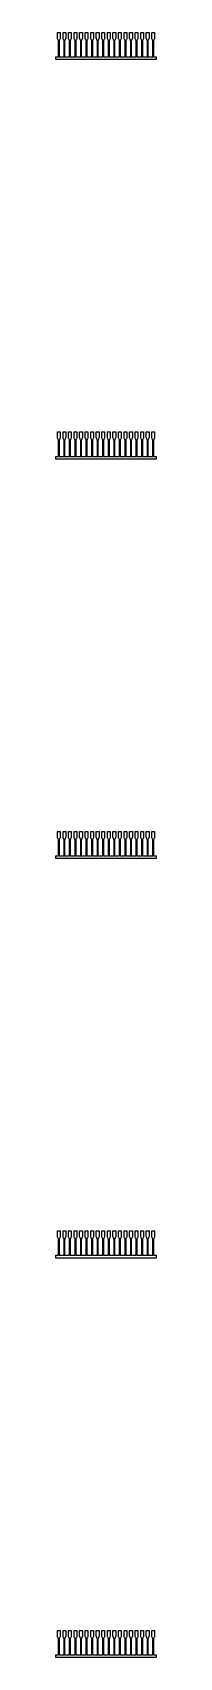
# Model space of a CAD drawing. Header units: millimetres. Extents: x -41.5 to 41.5, y -30.5 to 35.3.
# Drawn here: x -14.74 to -12.93, y 5.76 to 35.25 of the extents above; entities that cross this region are included whole.
import ezdxf

# ---------------------------------------------------------------- set-up
doc = ezdxf.new("R2010")
doc.units = ezdxf.units.MM

msp = doc.modelspace()

# ---------------------------------------------------------------- linework, layer by layer
for points in [[(-14.559, 35.155, -0.147007), (-14.568, 35.127, 0.034978), (-14.575, 35.115, 0.111457), (-14.579, 35.093), (-14.579, 34.812), (-14.489, 34.812), (-14.489, 35.093, 0.111457), (-14.494, 35.115, 0.034978), (-14.501, 35.127, -0.147007), (-14.509, 35.155), (-14.509, 35.255), (-14.459, 35.255), (-14.459, 35.155, -0.147007), (-14.467, 35.127, 0.034978), (-14.474, 35.115, 0.111457), (-14.479, 35.093), (-14.479, 34.812), (-14.389, 34.812), (-14.389, 35.093, 0.111457), (-14.393, 35.115, 0.034978), (-14.4, 35.127, -0.147007), (-14.409, 35.155), (-14.409, 35.255), (-14.359, 35.255), (-14.359, 35.155, -0.147007), (-14.367, 35.127, 0.034978), (-14.374, 35.115, 0.111457), (-14.379, 35.093), (-14.379, 34.812), (-14.288, 34.812), (-14.288, 35.093, 0.111457), (-14.293, 35.115, 0.034978), (-14.3, 35.127, -0.147007), (-14.308, 35.155), (-14.308, 35.255), (-14.258, 35.255), (-14.258, 35.155, -0.147007), (-14.266, 35.127, 0.034978), (-14.273, 35.115, 0.111457), (-14.278, 35.093), (-14.278, 34.812), (-14.188, 34.812), (-14.188, 35.093, 0.111457), (-14.193, 35.115, 0.034978), (-14.199, 35.127, -0.147007), (-14.208, 35.155), (-14.208, 35.255), (-14.158, 35.255), (-14.158, 35.155, -0.147007), (-14.166, 35.127, 0.034978), (-14.173, 35.115, 0.111457), (-14.178, 35.093), (-14.178, 34.812), (-14.088, 34.812), (-14.088, 35.093, 0.111457), (-14.092, 35.115, 0.034978), (-14.099, 35.127, -0.147007), (-14.108, 35.155), (-14.108, 35.255), (-14.058, 35.255), (-14.058, 35.155, -0.147007), (-14.066, 35.127, 0.034978), (-14.073, 35.115, 0.111457), (-14.078, 35.093), (-14.078, 34.812), (-13.987, 34.812), (-13.987, 35.093, 0.111457), (-13.992, 35.115, 0.034978), (-13.999, 35.127, -0.147007), (-14.007, 35.155), (-14.007, 35.255), (-13.957, 35.255), (-13.957, 35.155, -0.147007), (-13.965, 35.127, 0.034978), (-13.972, 35.115, 0.111457), (-13.977, 35.093), (-13.977, 34.812), (-13.887, 34.812), (-13.887, 35.093, 0.111457), (-13.891, 35.115, 0.034978), (-13.898, 35.127, -0.147007), (-13.907, 35.155), (-13.907, 35.255), (-13.857, 35.255), (-13.857, 35.155, -0.147007), (-13.865, 35.127, 0.034978), (-13.872, 35.115, 0.111457), (-13.877, 35.093), (-13.877, 34.812), (-13.786, 34.812), (-13.786, 35.093, 0.111457), (-13.791, 35.115, 0.034978), (-13.798, 35.127, -0.147007), (-13.806, 35.155), (-13.806, 35.255), (-13.756, 35.255), (-13.756, 35.155, -0.147007), (-13.764, 35.127, 0.034978), (-13.771, 35.115, 0.111457), (-13.776, 35.093), (-13.776, 34.812), (-13.686, 34.812), (-13.686, 35.093, 0.111457), (-13.691, 35.115, 0.034978), (-13.697, 35.127, -0.147007), (-13.706, 35.155), (-13.706, 35.255), (-13.656, 35.255), (-13.656, 35.155, -0.147007), (-13.664, 35.127, 0.034978), (-13.671, 35.115, 0.111457), (-13.676, 35.093), (-13.676, 34.812), (-13.585, 34.812), (-13.585, 35.093, 0.111457), (-13.59, 35.115, 0.034978), (-13.597, 35.127, -0.147007), (-13.605, 35.155), (-13.605, 35.255), (-13.555, 35.255), (-13.555, 35.155, -0.147007), (-13.564, 35.127, 0.034978), (-13.57, 35.115, 0.111457), (-13.575, 35.093), (-13.575, 34.812), (-13.485, 34.812), (-13.485, 35.093, 0.111457), (-13.49, 35.115, 0.034978), (-13.497, 35.127, -0.147007), (-13.505, 35.155), (-13.505, 35.255), (-13.455, 35.255), (-13.455, 35.155, -0.147007), (-13.463, 35.127, 0.034978), (-13.47, 35.115, 0.111457), (-13.475, 35.093), (-13.475, 34.812), (-13.385, 34.812), (-13.385, 35.093, 0.111457), (-13.39, 35.115, 0.034978), (-13.396, 35.127, -0.147007), (-13.405, 35.155), (-13.405, 35.255), (-13.355, 35.255), (-13.355, 35.155, -0.147007), (-13.363, 35.127, 0.034978), (-13.37, 35.115, 0.111457), (-13.375, 35.093), (-13.375, 34.812), (-13.284, 34.812), (-13.284, 35.093, 0.111457), (-13.289, 35.115, 0.034978), (-13.296, 35.127, -0.147007), (-13.304, 35.155), (-13.304, 35.255), (-13.254, 35.255), (-13.254, 35.155, -0.147007), (-13.263, 35.127, 0.034978), (-13.269, 35.115, 0.111457), (-13.274, 35.093), (-13.274, 34.812), (-13.184, 34.812), (-13.184, 35.093, 0.111457), (-13.189, 35.115, 0.034978), (-13.196, 35.127, -0.147007), (-13.204, 35.155), (-13.204, 35.255), (-13.154, 35.255), (-13.154, 35.155, -0.147007), (-13.162, 35.127, 0.034978), (-13.169, 35.115, 0.111457), (-13.174, 35.093), (-13.174, 34.812), (-13.083, 34.812), (-13.083, 35.093, 0.111457), (-13.088, 35.115, 0.034978), (-13.095, 35.127, -0.147007), (-13.103, 35.155), (-13.103, 35.255), (-13.053, 35.255), (-13.053, 35.155, -0.147007), (-13.062, 35.127, 0.034978), (-13.069, 35.115, 0.111457), (-13.073, 35.093), (-13.073, 34.812), (-12.983, 34.812), (-12.983, 35.093, 0.111457), (-12.988, 35.115, 0.034978), (-12.995, 35.127, -0.147007), (-13.003, 35.155), (-13.003, 35.255), (-12.953, 35.255), (-12.953, 35.155, -0.147007), (-12.961, 35.127, 0.034978), (-12.968, 35.115, 0.111457), (-12.973, 35.093), (-12.973, 34.812), (-12.972, 34.812), (-12.925, 34.812), (-12.925, 34.762), (-14.737, 34.762), (-14.737, 34.812), (-14.69, 34.812), (-14.69, 35.093, 0.111457), (-14.695, 35.115, 0.034978), (-14.702, 35.127, -0.147007), (-14.71, 35.155), (-14.71, 35.255), (-14.66, 35.255), (-14.66, 35.155, -0.147007), (-14.668, 35.127, 0.034978), (-14.675, 35.115, 0.111457), (-14.68, 35.093), (-14.68, 34.812), (-14.589, 34.812), (-14.589, 35.093, 0.111457), (-14.594, 35.115, 0.034978), (-14.601, 35.127, -0.147007), (-14.609, 35.155), (-14.609, 35.255), (-14.559, 35.255)], [(-14.559, 27.905, -0.147007), (-14.568, 27.878, 0.034978), (-14.575, 27.865, 0.111457), (-14.579, 27.844), (-14.579, 27.563), (-14.489, 27.563), (-14.489, 27.844, 0.111457), (-14.494, 27.865, 0.034978), (-14.501, 27.878, -0.147007), (-14.509, 27.905), (-14.509, 28.005), (-14.459, 28.005), (-14.459, 27.905, -0.147007), (-14.467, 27.878, 0.034978), (-14.474, 27.865, 0.111457), (-14.479, 27.844), (-14.479, 27.563), (-14.389, 27.563), (-14.389, 27.844, 0.111457), (-14.393, 27.865, 0.034978), (-14.4, 27.878, -0.147007), (-14.409, 27.905), (-14.409, 28.005), (-14.359, 28.005), (-14.359, 27.905, -0.147007), (-14.367, 27.878, 0.034978), (-14.374, 27.865, 0.111457), (-14.379, 27.844), (-14.379, 27.563), (-14.288, 27.563), (-14.288, 27.844, 0.111457), (-14.293, 27.865, 0.034978), (-14.3, 27.878, -0.147007), (-14.308, 27.905), (-14.308, 28.005), (-14.258, 28.005), (-14.258, 27.905, -0.147007), (-14.266, 27.878, 0.034978), (-14.273, 27.865, 0.111457), (-14.278, 27.844), (-14.278, 27.563), (-14.188, 27.563), (-14.188, 27.844, 0.111457), (-14.193, 27.865, 0.034978), (-14.199, 27.878, -0.147007), (-14.208, 27.905), (-14.208, 28.005), (-14.158, 28.005), (-14.158, 27.905, -0.147007), (-14.166, 27.878, 0.034978), (-14.173, 27.865, 0.111457), (-14.178, 27.844), (-14.178, 27.563), (-14.088, 27.563), (-14.088, 27.844, 0.111457), (-14.092, 27.865, 0.034978), (-14.099, 27.878, -0.147007), (-14.108, 27.905), (-14.108, 28.005), (-14.058, 28.005), (-14.058, 27.905, -0.147007), (-14.066, 27.878, 0.034978), (-14.073, 27.865, 0.111457), (-14.078, 27.844), (-14.078, 27.563), (-13.987, 27.563), (-13.987, 27.844, 0.111457), (-13.992, 27.865, 0.034978), (-13.999, 27.878, -0.147007), (-14.007, 27.905), (-14.007, 28.005), (-13.957, 28.005), (-13.957, 27.905, -0.147007), (-13.965, 27.878, 0.034978), (-13.972, 27.865, 0.111457), (-13.977, 27.844), (-13.977, 27.563), (-13.887, 27.563), (-13.887, 27.844, 0.111457), (-13.891, 27.865, 0.034978), (-13.898, 27.878, -0.147007), (-13.907, 27.905), (-13.907, 28.005), (-13.857, 28.005), (-13.857, 27.905, -0.147007), (-13.865, 27.878, 0.034978), (-13.872, 27.865, 0.111457), (-13.877, 27.844), (-13.877, 27.563), (-13.786, 27.563), (-13.786, 27.844, 0.111457), (-13.791, 27.865, 0.034978), (-13.798, 27.878, -0.147007), (-13.806, 27.905), (-13.806, 28.005), (-13.756, 28.005), (-13.756, 27.905, -0.147007), (-13.764, 27.878, 0.034978), (-13.771, 27.865, 0.111457), (-13.776, 27.844), (-13.776, 27.563), (-13.686, 27.563), (-13.686, 27.844, 0.111457), (-13.691, 27.865, 0.034978), (-13.697, 27.878, -0.147007), (-13.706, 27.905), (-13.706, 28.005), (-13.656, 28.005), (-13.656, 27.905, -0.147007), (-13.664, 27.878, 0.034978), (-13.671, 27.865, 0.111457), (-13.676, 27.844), (-13.676, 27.563), (-13.585, 27.563), (-13.585, 27.844, 0.111457), (-13.59, 27.865, 0.034978), (-13.597, 27.878, -0.147007), (-13.605, 27.905), (-13.605, 28.005), (-13.555, 28.005), (-13.555, 27.905, -0.147007), (-13.564, 27.878, 0.034978), (-13.57, 27.865, 0.111457), (-13.575, 27.844), (-13.575, 27.563), (-13.485, 27.563), (-13.485, 27.844, 0.111457), (-13.49, 27.865, 0.034978), (-13.497, 27.878, -0.147007), (-13.505, 27.905), (-13.505, 28.005), (-13.455, 28.005), (-13.455, 27.905, -0.147007), (-13.463, 27.878, 0.034978), (-13.47, 27.865, 0.111457), (-13.475, 27.844), (-13.475, 27.563), (-13.385, 27.563), (-13.385, 27.844, 0.111457), (-13.39, 27.865, 0.034978), (-13.396, 27.878, -0.147007), (-13.405, 27.905), (-13.405, 28.005), (-13.355, 28.005), (-13.355, 27.905, -0.147007), (-13.363, 27.878, 0.034978), (-13.37, 27.865, 0.111457), (-13.375, 27.844), (-13.375, 27.563), (-13.284, 27.563), (-13.284, 27.844, 0.111457), (-13.289, 27.865, 0.034978), (-13.296, 27.878, -0.147007), (-13.304, 27.905), (-13.304, 28.005), (-13.254, 28.005), (-13.254, 27.905, -0.147007), (-13.263, 27.878, 0.034978), (-13.269, 27.865, 0.111457), (-13.274, 27.844), (-13.274, 27.563), (-13.184, 27.563), (-13.184, 27.844, 0.111457), (-13.189, 27.865, 0.034978), (-13.196, 27.878, -0.147007), (-13.204, 27.905), (-13.204, 28.005), (-13.154, 28.005), (-13.154, 27.905, -0.147007), (-13.162, 27.878, 0.034978), (-13.169, 27.865, 0.111457), (-13.174, 27.844), (-13.174, 27.563), (-13.083, 27.563), (-13.083, 27.844, 0.111457), (-13.088, 27.865, 0.034978), (-13.095, 27.878, -0.147007), (-13.103, 27.905), (-13.103, 28.005), (-13.053, 28.005), (-13.053, 27.905, -0.147007), (-13.062, 27.878, 0.034978), (-13.069, 27.865, 0.111457), (-13.073, 27.844), (-13.073, 27.563), (-12.983, 27.563), (-12.983, 27.844, 0.111457), (-12.988, 27.865, 0.034978), (-12.995, 27.878, -0.147007), (-13.003, 27.905), (-13.003, 28.005), (-12.953, 28.005), (-12.953, 27.905, -0.147007), (-12.961, 27.878, 0.034978), (-12.968, 27.865, 0.111457), (-12.973, 27.844), (-12.973, 27.563), (-12.972, 27.563), (-12.925, 27.563), (-12.925, 27.513), (-14.737, 27.513), (-14.737, 27.563), (-14.69, 27.563), (-14.69, 27.844, 0.111457), (-14.695, 27.865, 0.034978), (-14.702, 27.878, -0.147007), (-14.71, 27.905), (-14.71, 28.005), (-14.66, 28.005), (-14.66, 27.905, -0.147007), (-14.668, 27.878, 0.034978), (-14.675, 27.865, 0.111457), (-14.68, 27.844), (-14.68, 27.563), (-14.589, 27.563), (-14.589, 27.844, 0.111457), (-14.594, 27.865, 0.034978), (-14.601, 27.878, -0.147007), (-14.609, 27.905), (-14.609, 28.005), (-14.559, 28.005)], [(-14.559, 20.656, -0.147007), (-14.568, 20.628, 0.034978), (-14.575, 20.616, 0.111457), (-14.579, 20.594), (-14.579, 20.313), (-14.489, 20.313), (-14.489, 20.594, 0.111457), (-14.494, 20.616, 0.034978), (-14.501, 20.628, -0.147007), (-14.509, 20.656), (-14.509, 20.756), (-14.459, 20.756), (-14.459, 20.656, -0.147007), (-14.467, 20.628, 0.034978), (-14.474, 20.616, 0.111457), (-14.479, 20.594), (-14.479, 20.313), (-14.389, 20.313), (-14.389, 20.594, 0.111457), (-14.393, 20.616, 0.034978), (-14.4, 20.628, -0.147007), (-14.409, 20.656), (-14.409, 20.756), (-14.359, 20.756), (-14.359, 20.656, -0.147007), (-14.367, 20.628, 0.034978), (-14.374, 20.616, 0.111457), (-14.379, 20.594), (-14.379, 20.313), (-14.288, 20.313), (-14.288, 20.594, 0.111457), (-14.293, 20.616, 0.034978), (-14.3, 20.628, -0.147007), (-14.308, 20.656), (-14.308, 20.756), (-14.258, 20.756), (-14.258, 20.656, -0.147007), (-14.266, 20.628, 0.034978), (-14.273, 20.616, 0.111457), (-14.278, 20.594), (-14.278, 20.313), (-14.188, 20.313), (-14.188, 20.594, 0.111457), (-14.193, 20.616, 0.034978), (-14.199, 20.628, -0.147007), (-14.208, 20.656), (-14.208, 20.756), (-14.158, 20.756), (-14.158, 20.656, -0.147007), (-14.166, 20.628, 0.034978), (-14.173, 20.616, 0.111457), (-14.178, 20.594), (-14.178, 20.313), (-14.088, 20.313), (-14.088, 20.594, 0.111457), (-14.092, 20.616, 0.034978), (-14.099, 20.628, -0.147007), (-14.108, 20.656), (-14.108, 20.756), (-14.058, 20.756), (-14.058, 20.656, -0.147007), (-14.066, 20.628, 0.034978), (-14.073, 20.616, 0.111457), (-14.078, 20.594), (-14.078, 20.313), (-13.987, 20.313), (-13.987, 20.594, 0.111457), (-13.992, 20.616, 0.034978), (-13.999, 20.628, -0.147007), (-14.007, 20.656), (-14.007, 20.756), (-13.957, 20.756), (-13.957, 20.656, -0.147007), (-13.965, 20.628, 0.034978), (-13.972, 20.616, 0.111457), (-13.977, 20.594), (-13.977, 20.313), (-13.887, 20.313), (-13.887, 20.594, 0.111457), (-13.891, 20.616, 0.034978), (-13.898, 20.628, -0.147007), (-13.907, 20.656), (-13.907, 20.756), (-13.857, 20.756), (-13.857, 20.656, -0.147007), (-13.865, 20.628, 0.034978), (-13.872, 20.616, 0.111457), (-13.877, 20.594), (-13.877, 20.313), (-13.786, 20.313), (-13.786, 20.594, 0.111457), (-13.791, 20.616, 0.034978), (-13.798, 20.628, -0.147007), (-13.806, 20.656), (-13.806, 20.756), (-13.756, 20.756), (-13.756, 20.656, -0.147007), (-13.764, 20.628, 0.034978), (-13.771, 20.616, 0.111457), (-13.776, 20.594), (-13.776, 20.313), (-13.686, 20.313), (-13.686, 20.594, 0.111457), (-13.691, 20.616, 0.034978), (-13.697, 20.628, -0.147007), (-13.706, 20.656), (-13.706, 20.756), (-13.656, 20.756), (-13.656, 20.656, -0.147007), (-13.664, 20.628, 0.034978), (-13.671, 20.616, 0.111457), (-13.676, 20.594), (-13.676, 20.313), (-13.585, 20.313), (-13.585, 20.594, 0.111457), (-13.59, 20.616, 0.034978), (-13.597, 20.628, -0.147007), (-13.605, 20.656), (-13.605, 20.756), (-13.555, 20.756), (-13.555, 20.656, -0.147007), (-13.564, 20.628, 0.034978), (-13.57, 20.616, 0.111457), (-13.575, 20.594), (-13.575, 20.313), (-13.485, 20.313), (-13.485, 20.594, 0.111457), (-13.49, 20.616, 0.034978), (-13.497, 20.628, -0.147007), (-13.505, 20.656), (-13.505, 20.756), (-13.455, 20.756), (-13.455, 20.656, -0.147007), (-13.463, 20.628, 0.034978), (-13.47, 20.616, 0.111457), (-13.475, 20.594), (-13.475, 20.313), (-13.385, 20.313), (-13.385, 20.594, 0.111457), (-13.39, 20.616, 0.034978), (-13.396, 20.628, -0.147007), (-13.405, 20.656), (-13.405, 20.756), (-13.355, 20.756), (-13.355, 20.656, -0.147007), (-13.363, 20.628, 0.034978), (-13.37, 20.616, 0.111457), (-13.375, 20.594), (-13.375, 20.313), (-13.284, 20.313), (-13.284, 20.594, 0.111457), (-13.289, 20.616, 0.034978), (-13.296, 20.628, -0.147007), (-13.304, 20.656), (-13.304, 20.756), (-13.254, 20.756), (-13.254, 20.656, -0.147007), (-13.263, 20.628, 0.034978), (-13.269, 20.616, 0.111457), (-13.274, 20.594), (-13.274, 20.313), (-13.184, 20.313), (-13.184, 20.594, 0.111457), (-13.189, 20.616, 0.034978), (-13.196, 20.628, -0.147007), (-13.204, 20.656), (-13.204, 20.756), (-13.154, 20.756), (-13.154, 20.656, -0.147007), (-13.162, 20.628, 0.034978), (-13.169, 20.616, 0.111457), (-13.174, 20.594), (-13.174, 20.313), (-13.083, 20.313), (-13.083, 20.594, 0.111457), (-13.088, 20.616, 0.034978), (-13.095, 20.628, -0.147007), (-13.103, 20.656), (-13.103, 20.756), (-13.053, 20.756), (-13.053, 20.656, -0.147007), (-13.062, 20.628, 0.034978), (-13.069, 20.616, 0.111457), (-13.073, 20.594), (-13.073, 20.313), (-12.983, 20.313), (-12.983, 20.594, 0.111457), (-12.988, 20.616, 0.034978), (-12.995, 20.628, -0.147007), (-13.003, 20.656), (-13.003, 20.756), (-12.953, 20.756), (-12.953, 20.656, -0.147007), (-12.961, 20.628, 0.034978), (-12.968, 20.616, 0.111457), (-12.973, 20.594), (-12.973, 20.313), (-12.972, 20.313), (-12.925, 20.313), (-12.925, 20.263), (-14.737, 20.263), (-14.737, 20.313), (-14.69, 20.313), (-14.69, 20.594, 0.111457), (-14.695, 20.616, 0.034978), (-14.702, 20.628, -0.147007), (-14.71, 20.656), (-14.71, 20.756), (-14.66, 20.756), (-14.66, 20.656, -0.147007), (-14.668, 20.628, 0.034978), (-14.675, 20.616, 0.111457), (-14.68, 20.594), (-14.68, 20.313), (-14.589, 20.313), (-14.589, 20.594, 0.111457), (-14.594, 20.616, 0.034978), (-14.601, 20.628, -0.147007), (-14.609, 20.656), (-14.609, 20.756), (-14.559, 20.756)], [(-14.559, 13.406, -0.147007), (-14.568, 13.379, 0.034978), (-14.575, 13.366, 0.111457), (-14.579, 13.345), (-14.579, 13.064), (-14.489, 13.064), (-14.489, 13.345, 0.111457), (-14.494, 13.366, 0.034978), (-14.501, 13.379, -0.147007), (-14.509, 13.406), (-14.509, 13.506), (-14.459, 13.506), (-14.459, 13.406, -0.147007), (-14.467, 13.379, 0.034978), (-14.474, 13.366, 0.111457), (-14.479, 13.345), (-14.479, 13.064), (-14.389, 13.064), (-14.389, 13.345, 0.111457), (-14.393, 13.366, 0.034978), (-14.4, 13.379, -0.147007), (-14.409, 13.406), (-14.409, 13.506), (-14.359, 13.506), (-14.359, 13.406, -0.147007), (-14.367, 13.379, 0.034978), (-14.374, 13.366, 0.111457), (-14.379, 13.345), (-14.379, 13.064), (-14.288, 13.064), (-14.288, 13.345, 0.111457), (-14.293, 13.366, 0.034978), (-14.3, 13.379, -0.147007), (-14.308, 13.406), (-14.308, 13.506), (-14.258, 13.506), (-14.258, 13.406, -0.147007), (-14.266, 13.379, 0.034978), (-14.273, 13.366, 0.111457), (-14.278, 13.345), (-14.278, 13.064), (-14.188, 13.064), (-14.188, 13.345, 0.111457), (-14.193, 13.366, 0.034978), (-14.199, 13.379, -0.147007), (-14.208, 13.406), (-14.208, 13.506), (-14.158, 13.506), (-14.158, 13.406, -0.147007), (-14.166, 13.379, 0.034978), (-14.173, 13.366, 0.111457), (-14.178, 13.345), (-14.178, 13.064), (-14.088, 13.064), (-14.088, 13.345, 0.111457), (-14.092, 13.366, 0.034978), (-14.099, 13.379, -0.147007), (-14.108, 13.406), (-14.108, 13.506), (-14.058, 13.506), (-14.058, 13.406, -0.147007), (-14.066, 13.379, 0.034978), (-14.073, 13.366, 0.111457), (-14.078, 13.345), (-14.078, 13.064), (-13.987, 13.064), (-13.987, 13.345, 0.111457), (-13.992, 13.366, 0.034978), (-13.999, 13.379, -0.147007), (-14.007, 13.406), (-14.007, 13.506), (-13.957, 13.506), (-13.957, 13.406, -0.147007), (-13.965, 13.379, 0.034978), (-13.972, 13.366, 0.111457), (-13.977, 13.345), (-13.977, 13.064), (-13.887, 13.064), (-13.887, 13.345, 0.111457), (-13.891, 13.366, 0.034978), (-13.898, 13.379, -0.147007), (-13.907, 13.406), (-13.907, 13.506), (-13.857, 13.506), (-13.857, 13.406, -0.147007), (-13.865, 13.379, 0.034978), (-13.872, 13.366, 0.111457), (-13.877, 13.345), (-13.877, 13.064), (-13.786, 13.064), (-13.786, 13.345, 0.111457), (-13.791, 13.366, 0.034978), (-13.798, 13.379, -0.147007), (-13.806, 13.406), (-13.806, 13.506), (-13.756, 13.506), (-13.756, 13.406, -0.147007), (-13.764, 13.379, 0.034978), (-13.771, 13.366, 0.111457), (-13.776, 13.345), (-13.776, 13.064), (-13.686, 13.064), (-13.686, 13.345, 0.111457), (-13.691, 13.366, 0.034978), (-13.697, 13.379, -0.147007), (-13.706, 13.406), (-13.706, 13.506), (-13.656, 13.506), (-13.656, 13.406, -0.147007), (-13.664, 13.379, 0.034978), (-13.671, 13.366, 0.111457), (-13.676, 13.345), (-13.676, 13.064), (-13.585, 13.064), (-13.585, 13.345, 0.111457), (-13.59, 13.366, 0.034978), (-13.597, 13.379, -0.147007), (-13.605, 13.406), (-13.605, 13.506), (-13.555, 13.506), (-13.555, 13.406, -0.147007), (-13.564, 13.379, 0.034978), (-13.57, 13.366, 0.111457), (-13.575, 13.345), (-13.575, 13.064), (-13.485, 13.064), (-13.485, 13.345, 0.111457), (-13.49, 13.366, 0.034978), (-13.497, 13.379, -0.147007), (-13.505, 13.406), (-13.505, 13.506), (-13.455, 13.506), (-13.455, 13.406, -0.147007), (-13.463, 13.379, 0.034978), (-13.47, 13.366, 0.111457), (-13.475, 13.345), (-13.475, 13.064), (-13.385, 13.064), (-13.385, 13.345, 0.111457), (-13.39, 13.366, 0.034978), (-13.396, 13.379, -0.147007), (-13.405, 13.406), (-13.405, 13.506), (-13.355, 13.506), (-13.355, 13.406, -0.147007), (-13.363, 13.379, 0.034978), (-13.37, 13.366, 0.111457), (-13.375, 13.345), (-13.375, 13.064), (-13.284, 13.064), (-13.284, 13.345, 0.111457), (-13.289, 13.366, 0.034978), (-13.296, 13.379, -0.147007), (-13.304, 13.406), (-13.304, 13.506), (-13.254, 13.506), (-13.254, 13.406, -0.147007), (-13.263, 13.379, 0.034978), (-13.269, 13.366, 0.111457), (-13.274, 13.345), (-13.274, 13.064), (-13.184, 13.064), (-13.184, 13.345, 0.111457), (-13.189, 13.366, 0.034978), (-13.196, 13.379, -0.147007), (-13.204, 13.406), (-13.204, 13.506), (-13.154, 13.506), (-13.154, 13.406, -0.147007), (-13.162, 13.379, 0.034978), (-13.169, 13.366, 0.111457), (-13.174, 13.345), (-13.174, 13.064), (-13.083, 13.064), (-13.083, 13.345, 0.111457), (-13.088, 13.366, 0.034978), (-13.095, 13.379, -0.147007), (-13.103, 13.406), (-13.103, 13.506), (-13.053, 13.506), (-13.053, 13.406, -0.147007), (-13.062, 13.379, 0.034978), (-13.069, 13.366, 0.111457), (-13.073, 13.345), (-13.073, 13.064), (-12.983, 13.064), (-12.983, 13.345, 0.111457), (-12.988, 13.366, 0.034978), (-12.995, 13.379, -0.147007), (-13.003, 13.406), (-13.003, 13.506), (-12.953, 13.506), (-12.953, 13.406, -0.147007), (-12.961, 13.379, 0.034978), (-12.968, 13.366, 0.111457), (-12.973, 13.345), (-12.973, 13.064), (-12.972, 13.064), (-12.925, 13.064), (-12.925, 13.014), (-14.737, 13.014), (-14.737, 13.064), (-14.69, 13.064), (-14.69, 13.345, 0.111457), (-14.695, 13.366, 0.034978), (-14.702, 13.379, -0.147007), (-14.71, 13.406), (-14.71, 13.506), (-14.66, 13.506), (-14.66, 13.406, -0.147007), (-14.668, 13.379, 0.034978), (-14.675, 13.366, 0.111457), (-14.68, 13.345), (-14.68, 13.064), (-14.589, 13.064), (-14.589, 13.345, 0.111457), (-14.594, 13.366, 0.034978), (-14.601, 13.379, -0.147007), (-14.609, 13.406), (-14.609, 13.506), (-14.559, 13.506)], [(-14.559, 6.157, -0.147007), (-14.568, 6.129, 0.034978), (-14.575, 6.117, 0.111457), (-14.579, 6.096), (-14.579, 5.814), (-14.489, 5.814), (-14.489, 6.096, 0.111457), (-14.494, 6.117, 0.034978), (-14.501, 6.129, -0.147007), (-14.509, 6.157), (-14.509, 6.257), (-14.459, 6.257), (-14.459, 6.157, -0.147007), (-14.467, 6.129, 0.034978), (-14.474, 6.117, 0.111457), (-14.479, 6.096), (-14.479, 5.814), (-14.389, 5.814), (-14.389, 6.096, 0.111457), (-14.393, 6.117, 0.034978), (-14.4, 6.129, -0.147007), (-14.409, 6.157), (-14.409, 6.257), (-14.359, 6.257), (-14.359, 6.157, -0.147007), (-14.367, 6.129, 0.034978), (-14.374, 6.117, 0.111457), (-14.379, 6.096), (-14.379, 5.814), (-14.288, 5.814), (-14.288, 6.096, 0.111457), (-14.293, 6.117, 0.034978), (-14.3, 6.129, -0.147007), (-14.308, 6.157), (-14.308, 6.257), (-14.258, 6.257), (-14.258, 6.157, -0.147007), (-14.266, 6.129, 0.034978), (-14.273, 6.117, 0.111457), (-14.278, 6.096), (-14.278, 5.814), (-14.188, 5.814), (-14.188, 6.096, 0.111457), (-14.193, 6.117, 0.034978), (-14.199, 6.129, -0.147007), (-14.208, 6.157), (-14.208, 6.257), (-14.158, 6.257), (-14.158, 6.157, -0.147007), (-14.166, 6.129, 0.034978), (-14.173, 6.117, 0.111457), (-14.178, 6.096), (-14.178, 5.814), (-14.088, 5.814), (-14.088, 6.096, 0.111457), (-14.092, 6.117, 0.034978), (-14.099, 6.129, -0.147007), (-14.108, 6.157), (-14.108, 6.257), (-14.058, 6.257), (-14.058, 6.157, -0.147007), (-14.066, 6.129, 0.034978), (-14.073, 6.117, 0.111457), (-14.078, 6.096), (-14.078, 5.814), (-13.987, 5.814), (-13.987, 6.096, 0.111457), (-13.992, 6.117, 0.034978), (-13.999, 6.129, -0.147007), (-14.007, 6.157), (-14.007, 6.257), (-13.957, 6.257), (-13.957, 6.157, -0.147007), (-13.965, 6.129, 0.034978), (-13.972, 6.117, 0.111457), (-13.977, 6.096), (-13.977, 5.814), (-13.887, 5.814), (-13.887, 6.096, 0.111457), (-13.891, 6.117, 0.034978), (-13.898, 6.129, -0.147007), (-13.907, 6.157), (-13.907, 6.257), (-13.857, 6.257), (-13.857, 6.157, -0.147007), (-13.865, 6.129, 0.034978), (-13.872, 6.117, 0.111457), (-13.877, 6.096), (-13.877, 5.814), (-13.786, 5.814), (-13.786, 6.096, 0.111457), (-13.791, 6.117, 0.034978), (-13.798, 6.129, -0.147007), (-13.806, 6.157), (-13.806, 6.257), (-13.756, 6.257), (-13.756, 6.157, -0.147007), (-13.764, 6.129, 0.034978), (-13.771, 6.117, 0.111457), (-13.776, 6.096), (-13.776, 5.814), (-13.686, 5.814), (-13.686, 6.096, 0.111457), (-13.691, 6.117, 0.034978), (-13.697, 6.129, -0.147007), (-13.706, 6.157), (-13.706, 6.257), (-13.656, 6.257), (-13.656, 6.157, -0.147007), (-13.664, 6.129, 0.034978), (-13.671, 6.117, 0.111457), (-13.676, 6.096), (-13.676, 5.814), (-13.585, 5.814), (-13.585, 6.096, 0.111457), (-13.59, 6.117, 0.034978), (-13.597, 6.129, -0.147007), (-13.605, 6.157), (-13.605, 6.257), (-13.555, 6.257), (-13.555, 6.157, -0.147007), (-13.564, 6.129, 0.034978), (-13.57, 6.117, 0.111457), (-13.575, 6.096), (-13.575, 5.814), (-13.485, 5.814), (-13.485, 6.096, 0.111457), (-13.49, 6.117, 0.034978), (-13.497, 6.129, -0.147007), (-13.505, 6.157), (-13.505, 6.257), (-13.455, 6.257), (-13.455, 6.157, -0.147007), (-13.463, 6.129, 0.034978), (-13.47, 6.117, 0.111457), (-13.475, 6.096), (-13.475, 5.814), (-13.385, 5.814), (-13.385, 6.096, 0.111457), (-13.39, 6.117, 0.034978), (-13.396, 6.129, -0.147007), (-13.405, 6.157), (-13.405, 6.257), (-13.355, 6.257), (-13.355, 6.157, -0.147007), (-13.363, 6.129, 0.034978), (-13.37, 6.117, 0.111457), (-13.375, 6.096), (-13.375, 5.814), (-13.284, 5.814), (-13.284, 6.096, 0.111457), (-13.289, 6.117, 0.034978), (-13.296, 6.129, -0.147007), (-13.304, 6.157), (-13.304, 6.257), (-13.254, 6.257), (-13.254, 6.157, -0.147007), (-13.263, 6.129, 0.034978), (-13.269, 6.117, 0.111457), (-13.274, 6.096), (-13.274, 5.814), (-13.184, 5.814), (-13.184, 6.096, 0.111457), (-13.189, 6.117, 0.034978), (-13.196, 6.129, -0.147007), (-13.204, 6.157), (-13.204, 6.257), (-13.154, 6.257), (-13.154, 6.157, -0.147007), (-13.162, 6.129, 0.034978), (-13.169, 6.117, 0.111457), (-13.174, 6.096), (-13.174, 5.814), (-13.083, 5.814), (-13.083, 6.096, 0.111457), (-13.088, 6.117, 0.034978), (-13.095, 6.129, -0.147007), (-13.103, 6.157), (-13.103, 6.257), (-13.053, 6.257), (-13.053, 6.157, -0.147007), (-13.062, 6.129, 0.034978), (-13.069, 6.117, 0.111457), (-13.073, 6.096), (-13.073, 5.814), (-12.983, 5.814), (-12.983, 6.096, 0.111457), (-12.988, 6.117, 0.034978), (-12.995, 6.129, -0.147007), (-13.003, 6.157), (-13.003, 6.257), (-12.953, 6.257), (-12.953, 6.157, -0.147007), (-12.961, 6.129, 0.034978), (-12.968, 6.117, 0.111457), (-12.973, 6.096), (-12.973, 5.814), (-12.972, 5.814), (-12.925, 5.814), (-12.925, 5.764), (-14.737, 5.764), (-14.737, 5.814), (-14.69, 5.814), (-14.69, 6.096, 0.111457), (-14.695, 6.117, 0.034978), (-14.702, 6.129, -0.147007), (-14.71, 6.157), (-14.71, 6.257), (-14.66, 6.257), (-14.66, 6.157, -0.147007), (-14.668, 6.129, 0.034978), (-14.675, 6.117, 0.111457), (-14.68, 6.096), (-14.68, 5.814), (-14.589, 5.814), (-14.589, 6.096, 0.111457), (-14.594, 6.117, 0.034978), (-14.601, 6.129, -0.147007), (-14.609, 6.157), (-14.609, 6.257), (-14.559, 6.257)]]:
    msp.add_lwpolyline(points, format="xyb", close=True)

doc.saveas('drawing.dxf')
